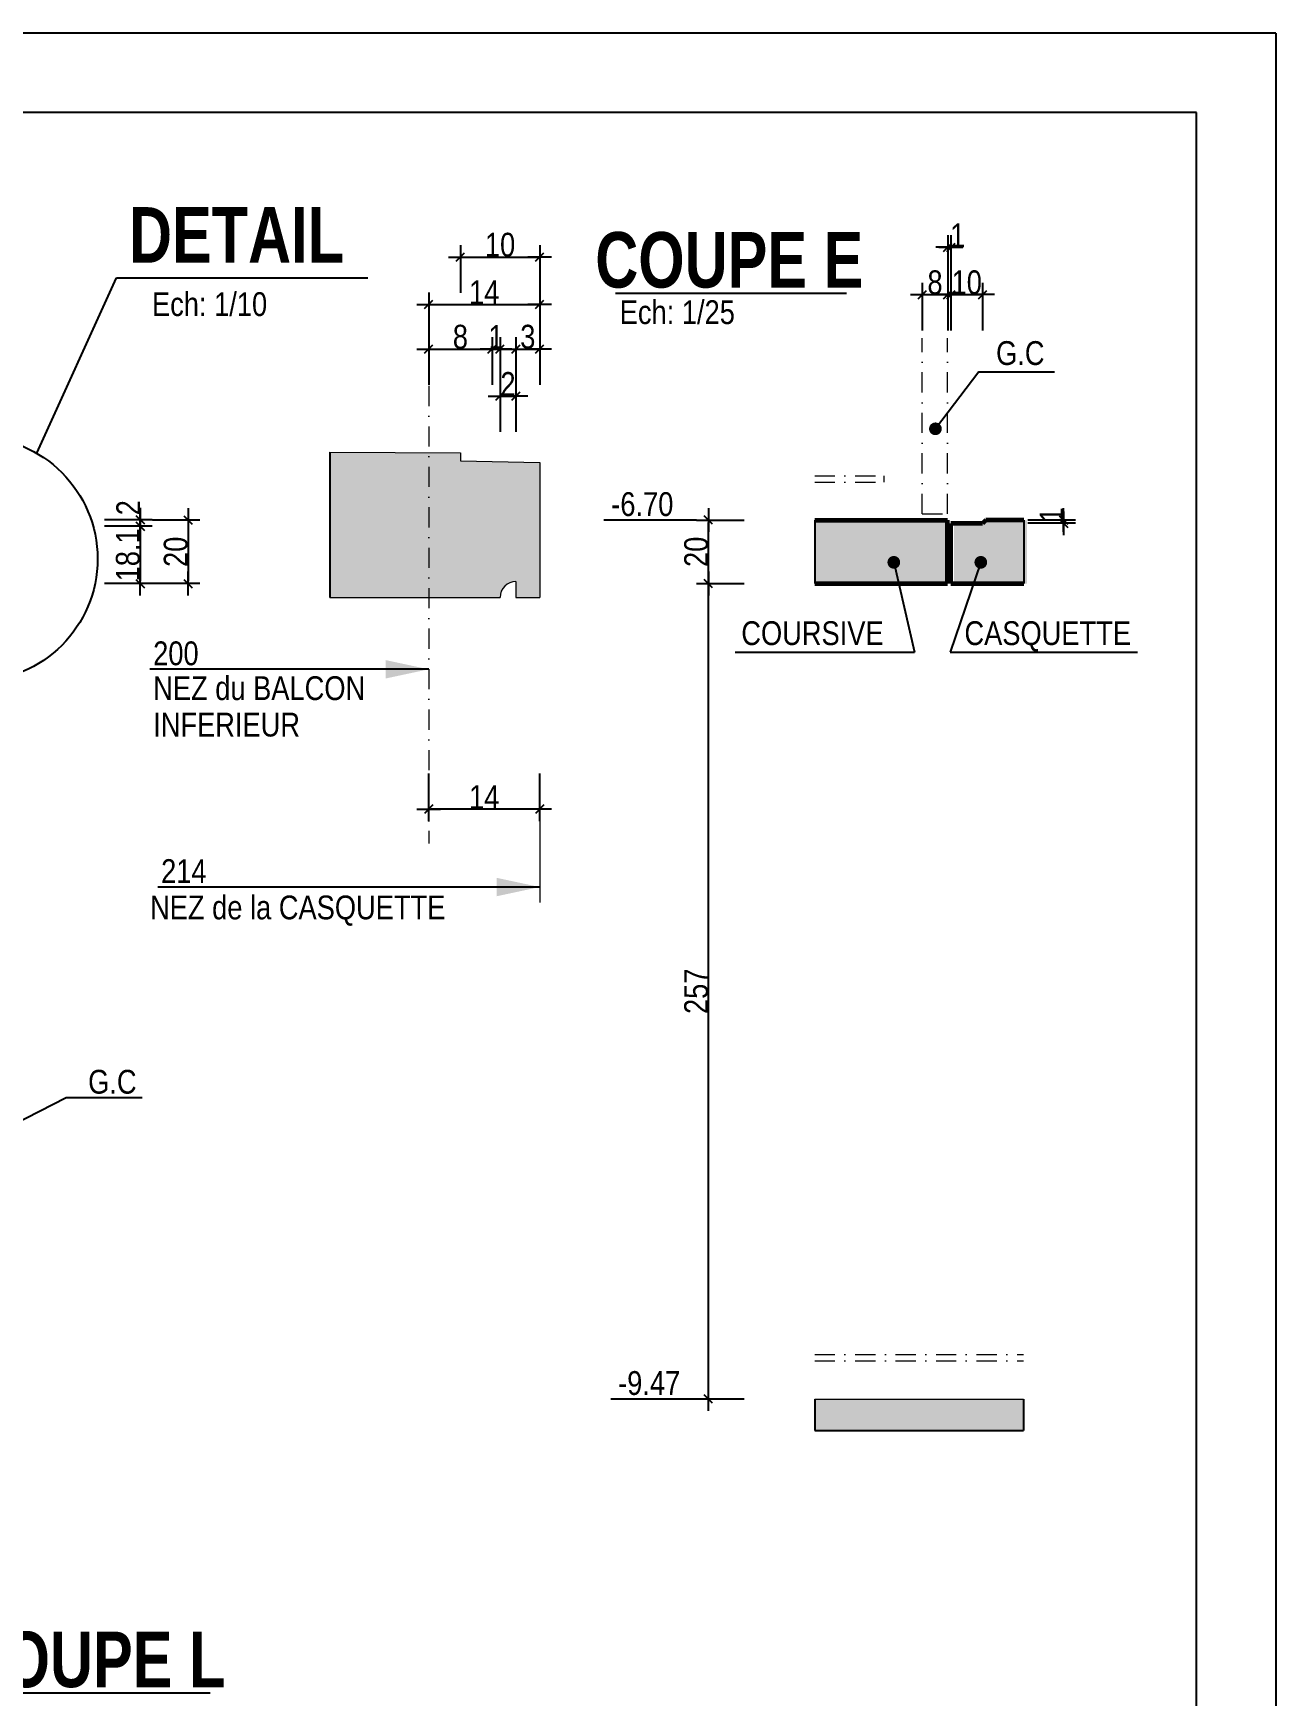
# Model space of a CAD drawing. Header units: millimetres. Extents: x 0 to 26881, y -27198 to -22998.
# Drawn here: x 26097 to 26881, y -24046 to -22998 of the extents above; entities that cross this region are included whole.
import ezdxf
from ezdxf.enums import TextEntityAlignment as Align

# ---------------------------------------------------------------- set-up
doc = ezdxf.new("R2010")
doc.units = ezdxf.units.MM
doc.linetypes.add('TIRETPTX2', pattern=[50.8, 25.4, -12.7, 0, -12.7])
for name, color, linetype in [('01-Cad  2', 1, 'Continuous'), ('01_cote_gen', 4, 'Continuous'), ('01_poch_BN', 9, 'Continuous'), ('01_texte', 230, 'Continuous'), ('AA_COTES', 2, 'Continuous')]:
    doc.layers.add(name, color=color, linetype=linetype)
doc.layers.add('01_murs_coup', color=5, linetype='Continuous', lineweight=60)
doc.layers.add('01_tram_axes', color=2, linetype='TIRETPTX2', lineweight=9)
doc.styles.add('ARIAL NA', font='ARIALN.TTF')
doc.styles.add('impact', font='impact.ttf')
doc.styles.add('STYLE2', font='ARIALN.TTF')
doc.dimstyles.new('JB10', dxfattribs={"dimscale": 0.1, "dimtxt": 150, "dimasz": 15, "dimexe": 0.1, "dimexo": 0.1, "dimgap": 0.09, "dimtad": 1, "dimdec": 1, "dimlfac": 0.2, "dimdsep": 46, "dimtxsty": 'STYLE2', "dimblk1": 'BOND_G', "dimblk2": 'BOND_D', "dimsah": 1, "dimcen": 1.5, "dimdle": 0.01, "dimse1": 1, "dimse2": 1, "dimclrd": 4, "dimclre": 2, "dimclrt": 6, "dimazin": 2, "dimtfac": 2.333333, "dimtdec": 1, "dimtix": 1, "dimtmove": 2, "dimatfit": 3, "dimldrblk": 'BOND_G', "dimfxl": 1, "dimtolj": 1, "dimtzin": 0, "dimarcsym": 0})
doc.dimstyles.new('JB25', dxfattribs={"dimscale": 0.1, "dimtxt": 150, "dimasz": 15, "dimexe": 0.1, "dimexo": 0.1, "dimgap": 0.09, "dimtad": 1, "dimdec": 1, "dimlfac": 0.5, "dimdsep": 46, "dimtxsty": 'STYLE2', "dimblk1": 'BOND_G', "dimblk2": 'BOND_D', "dimsah": 1, "dimcen": 1.5, "dimdle": 0.01, "dimse1": 1, "dimse2": 1, "dimclrd": 4, "dimclre": 2, "dimclrt": 6, "dimazin": 2, "dimtfac": 2.333333, "dimtdec": 1, "dimtix": 1, "dimtmove": 2, "dimatfit": 3, "dimldrblk": 'BOND_G', "dimfxl": 1, "dimtolj": 1, "dimtzin": 0, "dimarcsym": 0})

# ---------------------------------------------------------------- blocks, each defined once
blk = doc.blocks.new('BOND_G')
at = {"layer": 'AA_COTES', "color": 0}
for p, q in [((0, -5), (0, 15)), ((5, 0), (-5, 0)), ((1.77, 1.77), (-1.77, -1.77))]:
    blk.add_line(p, q, dxfattribs=at)
blk = doc.blocks.new('BOND_D')
at = {"layer": 'AA_COTES', "color": 0}
for p, q in [((5, 0), (-5, 0)), ((-1.77, -1.77), (1.77, 1.77)), ((0, 5), (0, -15))]:
    blk.add_line(p, q, dxfattribs=at)
blk = doc.blocks.new('*D3596')
at = {"layer": '01_cote_gen', "color": 4, "lineweight": -2, "transparency": 16777216}
blk.add_line((26164.6, -23310.6), (26164.6, -23343.8), dxfattribs=at)
at = {"layer": 'Defpoints', "color": 0, "transparency": 16777216}
for p in [(26057.5, -23309.1), (26087.5, -23345.3), (26164.6, -23345.3)]:
    blk.add_point(p, dxfattribs=at)
at = {"layer": '01_cote_gen', "color": 4, "lineweight": -2, "transparency": 16777216, "xscale": 1.5, "yscale": 1.5, "zscale": 1.5}
for name, p, rotation in [('BOND_G', (26164.6, -23309.1), 90), ('BOND_D', (26164.6, -23345.3), 270)]:
    blk.add_blockref(name, p, dxfattribs=dict(at, rotation=rotation))
at = {"layer": '01_cote_gen', "color": 6, "lineweight": 0, "transparency": 16777216, "insert": (26156.9, -23327.2), "char_height": 15, "attachment_point": 5, "rotation": 90, "style": 'STYLE2'}
blk.add_mtext('\\A1;18.1', dxfattribs=at)
blk = doc.blocks.new('*D3587')
at = {"layer": '01_cote_gen', "color": 4, "lineweight": -2, "transparency": 16777216}
blk.add_line((26164.6, -23306.6), (26164.6, -23307.6), dxfattribs=at)
at = {"layer": 'Defpoints', "color": 0, "transparency": 16777216}
for p in [(25689.5, -23305.1), (26142.1, -23309.1), (26164.6, -23309.1)]:
    blk.add_point(p, dxfattribs=at)
at = {"layer": '01_cote_gen', "color": 4, "lineweight": -2, "transparency": 16777216, "xscale": 1.5, "yscale": 1.5, "zscale": 1.5}
for name, p, rotation in [('BOND_G', (26164.6, -23305.1), 90), ('BOND_D', (26164.6, -23309.1), 270)]:
    blk.add_blockref(name, p, dxfattribs=dict(at, rotation=rotation))
at = {"layer": '01_cote_gen', "color": 6, "lineweight": 0, "transparency": 16777216, "insert": (26157.1, -23297.5), "char_height": 15, "attachment_point": 5, "rotation": 90, "style": 'STYLE2'}
blk.add_mtext('\\A1;2', dxfattribs=at)
blk = doc.blocks.new('*D3588')
at = {"layer": '01_cote_gen', "color": 4, "lineweight": -2, "transparency": 16777216}
blk.add_line((26194.8, -23306.8), (26194.8, -23343.8), dxfattribs=at)
at = {"layer": 'Defpoints', "color": 0, "transparency": 16777216}
for p in [(26172.1, -23305.3), (26172.1, -23345.3), (26194.8, -23345.3)]:
    blk.add_point(p, dxfattribs=at)
at = {"layer": '01_cote_gen', "color": 4, "lineweight": -2, "transparency": 16777216, "xscale": 1.5, "yscale": 1.5, "zscale": 1.5}
for name, p, rotation in [('BOND_G', (26194.8, -23305.3), 90), ('BOND_D', (26194.8, -23345.3), 270)]:
    blk.add_blockref(name, p, dxfattribs=dict(at, rotation=rotation))
at = {"layer": '01_cote_gen', "color": 6, "lineweight": 0, "transparency": 16777216, "insert": (26187.1, -23325.3), "char_height": 15, "attachment_point": 5, "rotation": 90, "style": 'STYLE2'}
blk.add_mtext('\\A1;20', dxfattribs=at)
blk = doc.blocks.new('*D3589')
at = {"layer": '01_cote_gen', "color": 4, "lineweight": -2, "ltscale": 2, "transparency": 16777216}
blk.add_line((26348, -23197.5), (26385, -23197.5), dxfattribs=at)
at = {"layer": 'Defpoints', "color": 0, "ltscale": 2, "transparency": 16777216}
for p in [(26386.5, -23197.5), (26346.5, -23226.8), (26386.5, -23364.1)]:
    blk.add_point(p, dxfattribs=at)
at = {"layer": '01_cote_gen', "color": 4, "lineweight": -2, "ltscale": 2, "transparency": 16777216, "xscale": 1.5, "yscale": 1.5, "zscale": 1.5, "rotation": 180}
blk.add_blockref('BOND_G', (26346.5, -23197.5), dxfattribs=at)
at = {"layer": '01_cote_gen', "color": 4, "lineweight": -2, "ltscale": 2, "transparency": 16777216, "xscale": 1.5, "yscale": 1.5, "zscale": 1.5}
blk.add_blockref('BOND_D', (26386.5, -23197.5), dxfattribs=at)
at = {"layer": '01_cote_gen', "color": 6, "lineweight": 0, "ltscale": 2, "transparency": 16777216, "insert": (26366.5, -23189.8), "char_height": 15, "attachment_point": 5, "style": 'STYLE2'}
blk.add_mtext('\\A1;8', dxfattribs=at)
blk = doc.blocks.new('*D3597')
at = {"layer": '01_cote_gen', "color": 4, "lineweight": -2, "ltscale": 2, "transparency": 16777216}
blk.add_line((26388, -23197.5), (26390, -23197.5), dxfattribs=at)
at = {"layer": 'Defpoints', "color": 0, "ltscale": 2, "transparency": 16777216}
for p in [(26391.5, -23197.5), (26391.5, -23354.1), (26386.5, -23364.1)]:
    blk.add_point(p, dxfattribs=at)
at = {"layer": '01_cote_gen', "color": 4, "lineweight": -2, "ltscale": 2, "transparency": 16777216, "xscale": 1.5, "yscale": 1.5, "zscale": 1.5, "rotation": 180}
blk.add_blockref('BOND_G', (26386.5, -23197.5), dxfattribs=at)
at = {"layer": '01_cote_gen', "color": 4, "lineweight": -2, "ltscale": 2, "transparency": 16777216, "xscale": 1.5, "yscale": 1.5, "zscale": 1.5}
blk.add_blockref('BOND_D', (26391.5, -23197.5), dxfattribs=at)
at = {"layer": '01_cote_gen', "color": 6, "lineweight": 0, "ltscale": 2, "transparency": 16777216, "insert": (26389, -23189.9), "char_height": 15, "attachment_point": 5, "style": 'STYLE2'}
blk.add_mtext('\\A1;1', dxfattribs=at)
blk = doc.blocks.new('*D3598')
at = {"layer": '01_cote_gen', "color": 4, "lineweight": -2, "ltscale": 2, "transparency": 16777216}
blk.add_line((26393, -23227.1), (26400, -23227.1), dxfattribs=at)
at = {"layer": 'Defpoints', "color": 0, "ltscale": 2, "transparency": 16777216}
for p in [(26401.5, -23227.1), (26391.5, -23354.1), (26401.5, -23354.1)]:
    blk.add_point(p, dxfattribs=at)
at = {"layer": '01_cote_gen', "color": 4, "lineweight": -2, "ltscale": 2, "transparency": 16777216, "xscale": 1.5, "yscale": 1.5, "zscale": 1.5, "rotation": 180}
blk.add_blockref('BOND_G', (26391.5, -23227.1), dxfattribs=at)
at = {"layer": '01_cote_gen', "color": 4, "lineweight": -2, "ltscale": 2, "transparency": 16777216, "xscale": 1.5, "yscale": 1.5, "zscale": 1.5}
blk.add_blockref('BOND_D', (26401.5, -23227.1), dxfattribs=at)
at = {"layer": '01_cote_gen', "color": 6, "lineweight": 0, "ltscale": 2, "transparency": 16777216, "insert": (26396.5, -23219.5), "char_height": 15, "attachment_point": 5, "style": 'STYLE2'}
blk.add_mtext('\\A1;2', dxfattribs=at)
blk = doc.blocks.new('*D3599')
at = {"layer": '01_cote_gen', "color": 4, "lineweight": -2, "ltscale": 2, "transparency": 16777216}
blk.add_line((26403, -23197.5), (26415, -23197.5), dxfattribs=at)
at = {"layer": 'Defpoints', "color": 0, "ltscale": 2, "transparency": 16777216}
for p in [(26416.5, -23197.5), (26401.5, -23354.1), (26416.5, -23354.1)]:
    blk.add_point(p, dxfattribs=at)
at = {"layer": '01_cote_gen', "color": 4, "lineweight": -2, "ltscale": 2, "transparency": 16777216, "xscale": 1.5, "yscale": 1.5, "zscale": 1.5, "rotation": 180}
blk.add_blockref('BOND_G', (26401.5, -23197.5), dxfattribs=at)
at = {"layer": '01_cote_gen', "color": 4, "lineweight": -2, "ltscale": 2, "transparency": 16777216, "xscale": 1.5, "yscale": 1.5, "zscale": 1.5}
blk.add_blockref('BOND_D', (26416.5, -23197.5), dxfattribs=at)
at = {"layer": '01_cote_gen', "color": 6, "lineweight": 0, "ltscale": 2, "transparency": 16777216, "insert": (26409, -23189.8), "char_height": 15, "attachment_point": 5, "style": 'STYLE2'}
blk.add_mtext('\\A1;3', dxfattribs=at)
blk = doc.blocks.new('*D3590')
at = {"layer": '01_cote_gen', "color": 4, "lineweight": -2, "ltscale": 2, "transparency": 16777216}
blk.add_line((26348, -23169.3), (26415, -23169.3), dxfattribs=at)
at = {"layer": 'Defpoints', "color": 0, "ltscale": 2, "transparency": 16777216}
for p in [(26416.5, -23169.3), (26416.5, -23220), (26346.5, -23249.6)]:
    blk.add_point(p, dxfattribs=at)
at = {"layer": '01_cote_gen', "color": 4, "lineweight": -2, "ltscale": 2, "transparency": 16777216, "xscale": 1.5, "yscale": 1.5, "zscale": 1.5, "rotation": 180}
blk.add_blockref('BOND_G', (26346.5, -23169.3), dxfattribs=at)
at = {"layer": '01_cote_gen', "color": 4, "lineweight": -2, "ltscale": 2, "transparency": 16777216, "xscale": 1.5, "yscale": 1.5, "zscale": 1.5}
blk.add_blockref('BOND_D', (26416.5, -23169.3), dxfattribs=at)
at = {"layer": '01_cote_gen', "color": 6, "lineweight": 0, "ltscale": 2, "transparency": 16777216, "insert": (26381.5, -23161.7), "char_height": 15, "attachment_point": 5, "style": 'STYLE2'}
blk.add_mtext('\\A1;14', dxfattribs=at)
blk = doc.blocks.new('*D3600')
at = {"layer": '01_cote_gen', "color": 4, "lineweight": -2, "ltscale": 2, "transparency": 16777216}
blk.add_line((26415, -23487.5), (26348, -23487.5), dxfattribs=at)
at = {"layer": 'Defpoints', "color": 0, "ltscale": 2, "transparency": 16777216}
for p in [(26346.5, -23354.1), (26416.5, -23354.1), (26346.5, -23487.5)]:
    blk.add_point(p, dxfattribs=at)
at = {"layer": '01_cote_gen', "color": 4, "lineweight": -2, "ltscale": 2, "transparency": 16777216, "xscale": 1.5, "yscale": 1.5, "zscale": 1.5, "rotation": 180}
blk.add_blockref('BOND_D', (26346.5, -23487.5), dxfattribs=at)
at = {"layer": '01_cote_gen', "color": 4, "lineweight": -2, "ltscale": 2, "transparency": 16777216, "xscale": 1.5, "yscale": 1.5, "zscale": 1.5}
blk.add_blockref('BOND_G', (26416.5, -23487.5), dxfattribs=at)
at = {"layer": '01_cote_gen', "color": 6, "lineweight": 0, "ltscale": 2, "transparency": 16777216, "insert": (26381.5, -23479.9), "char_height": 15, "attachment_point": 5, "style": 'STYLE2'}
blk.add_mtext('\\A1;14', dxfattribs=at)
blk = doc.blocks.new('*D3591')
at = {"layer": '01_cote_gen', "color": 4, "lineweight": -2, "ltscale": 2, "transparency": 16777216}
blk.add_line((26368, -23139.5), (26415, -23139.5), dxfattribs=at)
at = {"layer": 'Defpoints', "color": 0, "ltscale": 2, "transparency": 16777216}
for p in [(26416.5, -23139.5), (26366.5, -23262.9), (26416.5, -23269.1)]:
    blk.add_point(p, dxfattribs=at)
at = {"layer": '01_cote_gen', "color": 4, "lineweight": -2, "ltscale": 2, "transparency": 16777216, "xscale": 1.5, "yscale": 1.5, "zscale": 1.5, "rotation": 180}
blk.add_blockref('BOND_G', (26366.5, -23139.5), dxfattribs=at)
at = {"layer": '01_cote_gen', "color": 4, "lineweight": -2, "ltscale": 2, "transparency": 16777216, "xscale": 1.5, "yscale": 1.5, "zscale": 1.5}
blk.add_blockref('BOND_D', (26416.5, -23139.5), dxfattribs=at)
at = {"layer": '01_cote_gen', "color": 6, "lineweight": 0, "ltscale": 2, "transparency": 16777216, "insert": (26391.5, -23131.8), "char_height": 15, "attachment_point": 5, "style": 'STYLE2'}
blk.add_mtext('\\A1;10', dxfattribs=at)
blk = doc.blocks.new('*D3612')
at = {"layer": '01_cote_gen', "color": 4, "lineweight": -2, "ltscale": 0.1, "transparency": 16777216}
blk.add_line((26522.8, -23857.8), (26522.8, -23346.8), dxfattribs=at)
at = {"layer": 'Defpoints', "color": 0, "ltscale": 0.1, "transparency": 16777216}
for p in [(26522.8, -23345.3), (26675.7, -23345.3), (26589.9, -23859.3)]:
    blk.add_point(p, dxfattribs=at)
at = {"layer": '01_cote_gen', "color": 4, "lineweight": -2, "ltscale": 0.1, "transparency": 16777216, "xscale": 1.5, "yscale": 1.5, "zscale": 1.5}
for name, p, rotation in [('BOND_D', (26522.8, -23345.3), 90), ('BOND_G', (26522.8, -23859.3), 270)]:
    blk.add_blockref(name, p, dxfattribs=dict(at, rotation=rotation))
at = {"layer": '01_cote_gen', "color": 6, "ltscale": 0.1, "transparency": 16777216, "insert": (26515.2, -23602.3), "char_height": 15, "attachment_point": 5, "rotation": 90, "style": 'STYLE2'}
blk.add_mtext('\\A1;257', dxfattribs=at)
blk = doc.blocks.new('*D3611')
at = {"layer": '01_cote_gen', "color": 4, "lineweight": -2, "ltscale": 0.1, "transparency": 16777216}
blk.add_line((26522.8, -23343.8), (26522.8, -23306.8), dxfattribs=at)
at = {"layer": 'Defpoints', "color": 0, "ltscale": 0.1, "transparency": 16777216}
for p in [(26522.8, -23305.3), (26589.9, -23305.3), (26589.9, -23345.3)]:
    blk.add_point(p, dxfattribs=at)
at = {"layer": '01_cote_gen', "color": 4, "lineweight": -2, "ltscale": 0.1, "transparency": 16777216, "xscale": 1.5, "yscale": 1.5, "zscale": 1.5}
for name, p, rotation in [('BOND_D', (26522.8, -23305.3), 90), ('BOND_G', (26522.8, -23345.3), 270)]:
    blk.add_blockref(name, p, dxfattribs=dict(at, rotation=rotation))
at = {"layer": '01_cote_gen', "color": 6, "ltscale": 0.1, "transparency": 16777216, "insert": (26515.2, -23325.3), "char_height": 15, "attachment_point": 5, "rotation": 90, "style": 'STYLE2'}
blk.add_mtext('\\A1;20', dxfattribs=at)
blk = doc.blocks.new('*D3613')
at = {"layer": '01_cote_gen', "color": 4, "lineweight": -2, "ltscale": 0.1, "transparency": 16777216}
blk.add_line((26659.2, -23163.2), (26672.2, -23163.2), dxfattribs=at)
at = {"layer": 'Defpoints', "color": 0, "ltscale": 0.1, "transparency": 16777216}
for p in [(26673.7, -23163.2), (26657.7, -23190.6), (26673.7, -23195.4)]:
    blk.add_point(p, dxfattribs=at)
at = {"layer": '01_cote_gen', "color": 4, "lineweight": -2, "ltscale": 0.1, "transparency": 16777216, "xscale": 1.5, "yscale": 1.5, "zscale": 1.5, "rotation": 180}
blk.add_blockref('BOND_G', (26657.7, -23163.2), dxfattribs=at)
at = {"layer": '01_cote_gen', "color": 4, "lineweight": -2, "ltscale": 0.1, "transparency": 16777216, "xscale": 1.5, "yscale": 1.5, "zscale": 1.5}
blk.add_blockref('BOND_D', (26673.7, -23163.2), dxfattribs=at)
at = {"layer": '01_cote_gen', "color": 6, "ltscale": 0.1, "transparency": 16777216, "insert": (26665.7, -23155.5), "char_height": 15, "attachment_point": 5, "style": 'STYLE2'}
blk.add_mtext('\\A1;8', dxfattribs=at)
blk = doc.blocks.new('*D3614')
at = {"layer": '01_cote_gen', "color": 4, "lineweight": -2, "ltscale": 0.1, "transparency": 16777216}
for p, q in [((26746.7, -23303.8), (26746.7, -23302.3)), ((26746.7, -23307.3), (26746.7, -23305.3)), ((26746.7, -23308.8), (26746.7, -23310.3))]:
    blk.add_line(p, q, dxfattribs=at)
at = {"layer": 'Defpoints', "color": 0, "ltscale": 0.1, "transparency": 16777216}
for p in [(26703.4, -23305.3), (26746.7, -23305.3), (26695.7, -23307.3)]:
    blk.add_point(p, dxfattribs=at)
at = {"layer": '01_cote_gen', "color": 4, "lineweight": -2, "ltscale": 0.1, "transparency": 16777216, "xscale": 1.5, "yscale": 1.5, "zscale": 1.5}
for name, p, rotation in [('BOND_D', (26746.7, -23305.3), 270), ('BOND_G', (26746.7, -23307.3), 90)]:
    blk.add_blockref(name, p, dxfattribs=dict(at, rotation=rotation))
at = {"layer": '01_cote_gen', "color": 6, "ltscale": 0.1, "transparency": 16777216, "insert": (26739.1, -23302), "char_height": 15, "attachment_point": 5, "rotation": 90, "style": 'STYLE2'}
blk.add_mtext('\\A1;1', dxfattribs=at)
blk = doc.blocks.new('*D3615')
at = {"layer": '01_cote_gen', "color": 4, "lineweight": -2, "ltscale": 0.1, "transparency": 16777216}
blk.add_line((26677.2, -23163.2), (26694.2, -23163.2), dxfattribs=at)
at = {"layer": 'Defpoints', "color": 0, "ltscale": 0.1, "transparency": 16777216}
for p in [(26695.7, -23163.2), (26675.7, -23307.3), (26695.7, -23307.3)]:
    blk.add_point(p, dxfattribs=at)
at = {"layer": '01_cote_gen', "color": 4, "lineweight": -2, "ltscale": 0.1, "transparency": 16777216, "xscale": 1.5, "yscale": 1.5, "zscale": 1.5, "rotation": 180}
blk.add_blockref('BOND_G', (26675.7, -23163.2), dxfattribs=at)
at = {"layer": '01_cote_gen', "color": 4, "lineweight": -2, "ltscale": 0.1, "transparency": 16777216, "xscale": 1.5, "yscale": 1.5, "zscale": 1.5}
blk.add_blockref('BOND_D', (26695.7, -23163.2), dxfattribs=at)
at = {"layer": '01_cote_gen', "color": 6, "ltscale": 0.1, "transparency": 16777216, "insert": (26685.7, -23155.5), "char_height": 15, "attachment_point": 5, "style": 'STYLE2'}
blk.add_mtext('\\A1;10', dxfattribs=at)
blk = doc.blocks.new('*D4249')
at = {"layer": '01_cote_gen', "color": 4, "lineweight": -2, "ltscale": 0.1, "transparency": 16777216}
for p, q in [((26672.2, -23133.3), (26670.7, -23133.3)), ((26675.7, -23133.3), (26673.7, -23133.3)), ((26677.2, -23133.3), (26678.7, -23133.3))]:
    blk.add_line(p, q, dxfattribs=at)
at = {"layer": 'Defpoints', "color": 0, "ltscale": 0.1, "transparency": 16777216}
for p in [(26673.7, -23133.3), (26673.7, -23155.7), (26675.7, -23155.7)]:
    blk.add_point(p, dxfattribs=at)
at = {"layer": '01_cote_gen', "color": 4, "lineweight": -2, "ltscale": 0.1, "transparency": 16777216, "xscale": 1.5, "yscale": 1.5, "zscale": 1.5}
blk.add_blockref('BOND_D', (26673.7, -23133.3), dxfattribs=at)
at = {"layer": '01_cote_gen', "color": 4, "lineweight": -2, "ltscale": 0.1, "transparency": 16777216, "xscale": 1.5, "yscale": 1.5, "zscale": 1.5, "rotation": 180}
blk.add_blockref('BOND_G', (26675.7, -23133.3), dxfattribs=at)
at = {"layer": '01_cote_gen', "color": 6, "ltscale": 0.1, "transparency": 16777216, "insert": (26680, -23125.8), "char_height": 15, "attachment_point": 5, "style": 'STYLE2'}
blk.add_mtext('\\A1;1', dxfattribs=at)

msp = doc.modelspace()

# ---------------------------------------------------------------- hatches: boundary and pattern name
at = {"layer": '01_poch_BN', "ltscale": 0.1}
h = msp.add_hatch(color=256, dxfattribs=at)
h.dxf.hatch_style = 1
edge = h.paths.add_edge_path()
edge.add_line((26416.5, -23269.08), (26366.5, -23267.93))
edge.add_line((26366.5, -23267.93), (26366.5, -23262.93))
edge.add_line((26366.5, -23262.93), (26284.11, -23262.44))
edge.add_line((26284.11, -23262.44), (26284.11, -23354.08))
edge.add_line((26284.11, -23354.08), (26391.5, -23354.08))
edge.add_arc((26401.5, -23354.08), 10, 90, 180, ccw=False)
edge.add_line((26401.5, -23344.08), (26401.5, -23354.08))
edge.add_line((26401.5, -23354.08), (26416.5, -23354.08))
edge.add_line((26416.5, -23354.08), (26416.5, -23269.08))
h = msp.add_hatch(color=256, dxfattribs=at)
h.dxf.hatch_style = 1
h.paths.add_polyline_path([(26673.66, -23305.35), (26589.89, -23305.35), (26589.89, -23345.35), (26673.66, -23345.35)])
h.paths.add_polyline_path([(26723.77, -23305.35), (26709.66, -23305.35), (26697.66, -23305.35), (26695.66, -23307.35), (26707.66, -23307.35), (26677.66, -23307.35), (26677.66, -23345.35), (26723.77, -23345.35)])
h = msp.add_hatch(color=256, dxfattribs=at)
h.dxf.hatch_style = 1
h.paths.add_polyline_path([(26721.42, -23859.35), (26589.89, -23859.35), (26589.89, -23879.22), (26721.42, -23879.22)])

# ---------------------------------------------------------------- linework, layer by layer
at = {"layer": '01-Cad  2'}
for p, q in [((26880.5, -22998.43), (19013.04, -22998.43)), ((26880.5, -22998.43), (26880.5, -27198.43)), ((26830.5, -23048.43), (19063.04, -23048.43)), ((26830.5, -25713.43), (26830.5, -23048.43))]:
    msp.add_line(p, q, dxfattribs=at)
at = {"layer": '01_cote_gen', "lineweight": 0, "ltscale": 2}
msp.add_line((26416.5, -23494.98), (26416.5, -23546.24), dxfattribs=at)
at = {"layer": '01_murs_coup', "linetype": 'Continuous', "lineweight": 0}
for p, q in [((26284.11, -23262.44), (26366.5, -23262.93)), ((26366.5, -23262.93), (26366.5, -23267.93)), ((26366.5, -23267.93), (26416.5, -23269.08)), ((26416.5, -23269.08), (26416.5, -23354.08)), ((26401.5, -23344.08), (26401.5, -23354.08)), ((26284.11, -23354.08), (26391.5, -23354.08)), ((26401.5, -23354.08), (26416.5, -23354.08)), ((26589.89, -23859.35), (26721.42, -23859.35))]:
    msp.add_line(p, q, dxfattribs=at)
at = {"layer": '01_murs_coup'}
for p, q in [((26589.89, -23305.35), (26673.66, -23305.35)), ((26673.66, -23345.35), (26673.66, -23305.35)), ((26697.66, -23305.35), (26695.66, -23307.35)), ((26721.77, -23305.35), (26697.66, -23305.35)), ((26675.66, -23345.35), (26675.66, -23307.35)), ((26695.66, -23307.35), (26675.66, -23307.35)), ((26589.89, -23345.35), (26673.66, -23345.35)), ((26675.66, -23345.35), (26721.77, -23345.35))]:
    msp.add_line(p, q, dxfattribs=at)
at = {"layer": '01_murs_coup', "linetype": 'Continuous', "lineweight": 0}
msp.add_arc((26401.5, -23354.08), 10, 90, 180, dxfattribs=at)
at = {"layer": '01_poch_BN', "ltscale": 0.1}
for p, q in [((26284.11, -23262.44), (26284.11, -23354.08)), ((26589.89, -23305.35), (26589.89, -23345.35)), ((26721.77, -23305.35), (26721.77, -23345.35)), ((26589.89, -23859.35), (26589.89, -23879.22)), ((26721.42, -23859.35), (26721.42, -23879.22)), ((26589.89, -23879.22), (26721.42, -23879.22))]:
    msp.add_line(p, q, dxfattribs=at)
at = {"layer": '01_texte'}
for p, q in [((26099.43, -23263.16), (26149.8, -23152.6)), ((26149.8, -23152.6), (26308.11, -23152.6)), ((26464.21, -23162.34), (26609.81, -23162.34)), ((26693.27, -23211.91), (26665.95, -23247.77)), ((26693.27, -23211.91), (26741.03, -23211.91)), ((26515.33, -23305.35), (26457, -23305.35)), ((26639.72, -23331.92), (26652.67, -23388.46)), ((26694.57, -23331.92), (26675.35, -23388.46)), ((26539.69, -23388.46), (26652.67, -23388.46)), ((26675.35, -23388.46), (26793.34, -23388.46)), ((26346.5, -23399.35), (26170.75, -23399.35)), ((26416.5, -23536.6), (26175.76, -23536.6)), ((26118.04, -23669.51), (26075.51, -23691.2)), ((26165.8, -23669.51), (26118.04, -23669.51)), ((26515.33, -23859.35), (26461.33, -23859.35)), ((26063.09, -24044.55), (26208.69, -24044.55))]:
    msp.add_line(p, q, dxfattribs=at)
at = {"layer": '01_texte', "const_width": 4}
for points in [[(26663.95, -23247.77, 1), (26667.95, -23247.77, 1)], [(26637.72, -23331.92, 1), (26641.72, -23331.92, 1)], [(26692.57, -23331.92, 1), (26696.57, -23331.92, 1)]]:
    msp.add_lwpolyline(points, format="xyb", close=True, dxfattribs=at)
at = {"layer": '01_texte'}
msp.add_circle((26060.67, -23329.79), 77.08, dxfattribs=at)
for points in [[(26346.5, -23399.35), (26319.39, -23393.55), (26319.39, -23399.35)], [(26346.5, -23399.35), (26319.39, -23405.15), (26319.39, -23399.35)], [(26416.5, -23536.6), (26389.39, -23530.8), (26389.39, -23536.6)], [(26416.5, -23536.6), (26389.39, -23542.41), (26389.39, -23536.6)]]:
    msp.add_solid(points, dxfattribs=at)
at = {"layer": '01_tram_axes', "ltscale": 0.5}
for p, q in [((26657.66, -23301.35), (26657.66, -23190.58)), ((26673.66, -23301.35), (26673.66, -23190.58)), ((26346.5, -23220.72), (26346.5, -23509.2)), ((26589.89, -23277.35), (26633.66, -23277.35)), ((26589.89, -23281.35), (26633.66, -23281.35)), ((26633.66, -23281.35), (26633.66, -23277.35)), ((26657.66, -23301.35), (26673.66, -23301.35)), ((26589.89, -23831.35), (26721.42, -23831.35)), ((26589.89, -23835.35), (26721.42, -23835.35))]:
    msp.add_line(p, q, dxfattribs=at)

# ---------------------------------------------------------------- texts
at = {"layer": '01_texte', "style": 'impact'}
for s, p in [('DETAIL', (26225.37, -23125.54)), ('COUPE E', (26536.02, -23141.24)), ('COUPE L', (26134.9, -24023.45))]:
    msp.add_text(s, height=35, dxfattribs=at).set_placement(p, align=Align.MIDDLE)
at = {"layer": '01_texte'}
for s, style, p in [('Ech: 1/10', 'STYLE2', (26172.08, -23176.67)), ('Ech: 1/25', 'STYLE2', (26466.94, -23181.74)), ('G.C', 'STYLE2', (26704.18, -23207.52)), ('-6.70', 'ARIAL NA', (26461.6, -23302.73)), ('COURSIVE', 'STYLE2', (26543.59, -23384.07)), ('CASQUETTE', 'STYLE2', (26684.26, -23384.07)), ('200', 'STYLE2', (26172.82, -23396.78)), ('NEZ du BALCON ', 'STYLE2', (26172.82, -23418.73)), ('INFERIEUR', 'STYLE2', (26172.82, -23441.72)), ('214', 'STYLE2', (26177.83, -23534.03)), ('NEZ de la CASQUETTE', 'STYLE2', (26170.86, -23556.95)), ('G.C', 'STYLE2', (26131.82, -23666.83)), ('-9.47', 'ARIAL NA', (26465.92, -23856.73))]:
    msp.add_text(s, height=15, dxfattribs=dict(at, style=style)).set_placement(p)

# ---------------------------------------------------------------- dimensions: what is measured, and where the dimension line sits
at = {"layer": '01_cote_gen', "ltscale": 0.1}
dim = msp.add_linear_dim(base=(26673.66, -23133.31), p1=(26675.66, -23155.66), p2=(26673.66, -23155.66), dimstyle='JB25', dxfattribs=at)
dim.commit()
dim.dimension.update_dxf_attribs({"geometry": '*D4249', "text_midpoint": (26679.96, -23125.77), "dimtype": 160})
at = {"layer": '01_cote_gen', "lineweight": 0, "ltscale": 2}
for base, p1, p2, picture, middle in [((26416.5, -23139.51), (26366.5, -23262.93), (26416.5, -23269.08), '*D3591', (26391.5, -23131.84)), ((26416.5, -23169.28), (26346.5, -23249.58), (26416.5, -23219.99), '*D3590', (26381.5, -23161.74)), ((26386.5, -23197.49), (26346.5, -23226.84), (26386.5, -23364.08), '*D3589', (26366.5, -23189.82)), ((26391.5, -23197.49), (26386.5, -23364.08), (26391.5, -23354.08), '*D3597', (26389, -23189.95)), ((26416.5, -23197.49), (26401.5, -23354.08), (26416.5, -23354.08), '*D3599', (26409, -23189.82)), ((26401.5, -23227.08), (26391.5, -23354.08), (26401.5, -23354.08), '*D3598', (26396.5, -23219.54)), ((26346.5, -23487.48), (26416.5, -23354.08), (26346.5, -23354.08), '*D3600', (26381.5, -23479.94))]:
    dim = msp.add_linear_dim(base=base, p1=p1, p2=p2, dimstyle='JB10', dxfattribs=at)
    dim.commit()
    dim.dimension.update_dxf_attribs({"geometry": picture, "text_midpoint": middle})
at = {"layer": '01_cote_gen', "ltscale": 0.1}
for base, p1, p2, picture, middle in [((26673.66, -23163.16), (26657.66, -23190.58), (26673.66, -23195.43), '*D3613', (26665.66, -23155.5)), ((26695.66, -23163.16), (26675.66, -23307.35), (26695.66, -23307.35), '*D3615', (26685.66, -23155.5))]:
    dim = msp.add_linear_dim(base=base, p1=p1, p2=p2, dimstyle='JB25', dxfattribs=at)
    dim.commit()
    dim.dimension.update_dxf_attribs({"geometry": picture, "text_midpoint": middle})
at = {"layer": '01_cote_gen', "lineweight": 0}
dim = msp.add_linear_dim(base=(26164.6, -23309.06), p1=(25689.51, -23305.15), p2=(26142.1, -23309.06), angle=90, dimstyle='JB25', dxfattribs=at)
dim.commit()
dim.dimension.update_dxf_attribs({"geometry": '*D3587', "text_midpoint": (26157.06, -23297.54), "dimtype": 160})
for base, p1, p2, picture, middle in [((26164.6, -23345.35), (26057.51, -23309.06), (26087.51, -23345.35), '*D3596', (26156.93, -23327.2)), ((26194.75, -23345.35), (26172.1, -23305.35), (26172.1, -23345.35), '*D3588', (26187.09, -23325.35))]:
    dim = msp.add_linear_dim(base=base, p1=p1, p2=p2, angle=90, dimstyle='JB25', dxfattribs=at)
    dim.commit()
    dim.dimension.update_dxf_attribs({"geometry": picture, "text_midpoint": middle})
at = {"layer": '01_cote_gen', "ltscale": 0.1}
for base, p1, p2, picture, middle in [((26522.83, -23305.35), (26589.89, -23345.35), (26589.89, -23305.35), '*D3611', (26515.16, -23325.35)), ((26522.83, -23345.35), (26589.89, -23859.35), (26675.66, -23345.35), '*D3612', (26515.16, -23602.35))]:
    dim = msp.add_linear_dim(base=base, p1=p1, p2=p2, angle=90, dimstyle='JB25', dxfattribs=at)
    dim.commit()
    dim.dimension.update_dxf_attribs({"geometry": picture, "text_midpoint": middle})
dim = msp.add_linear_dim(base=(26746.66, -23305.35), p1=(26695.66, -23307.35), p2=(26703.39, -23305.35), angle=90, dimstyle='JB25', dxfattribs=at)
dim.commit()
dim.dimension.update_dxf_attribs({"geometry": '*D3614', "text_midpoint": (26739.12, -23301.95), "dimtype": 160})

doc.saveas('drawing.dxf')
